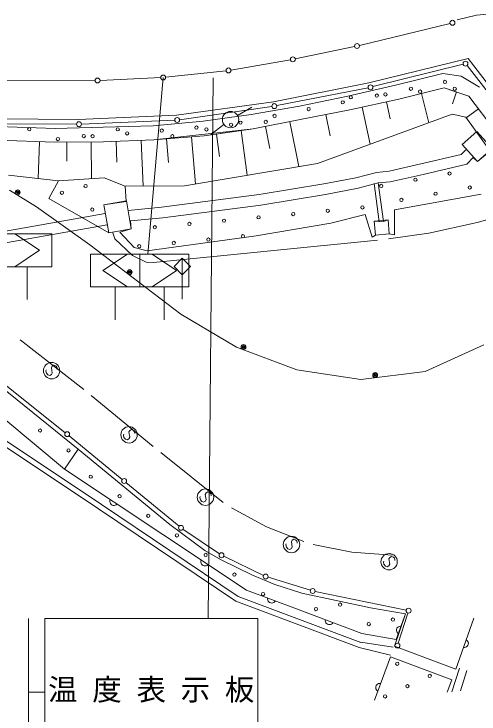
# Model space of a CAD drawing. Units: millimetres, scale not verified. Extents: x 40000 to 680000, y 20000 to 380000.
# Drawn here: x 210980 to 239364, y 245900 to 288632 of the extents above; entities that cross this region are included whole.
import ezdxf
from ezdxf.enums import TextEntityAlignment as Align

# ---------------------------------------------------------------- set-up
doc = ezdxf.new("R2010")
doc.units = ezdxf.units.MM
doc.header["$LTSCALE"] = 1000
doc.layers.add('M-BGD', color=7, linetype='Continuous', lineweight=13)
doc.layers.add('M-STR-STRC', color=7, linetype='Continuous', lineweight=13)
doc.styles.add('ＭＳ ゴシック', font='')
doc.styles.get('ＭＳ ゴシック').set_extended_font_data('MS Gothic')

msp = doc.modelspace()

# ---------------------------------------------------------------- linework, layer by layer
at = {"layer": 'M-BGD'}
for p, q in [((239213, 288566), (238024, 288273)), ((239870, 288632), (239213, 288566)), ((237597, 288061), (232066, 286714)), ((231774, 286648), (228153, 285895)), ((238694, 285921), (232645, 284435)), ((243483, 279667), (238694, 285921)), ((227858, 285839), (224220, 285212)), ((232886, 284196), (238397, 285567)), ((238634, 285485), (243050, 279809)), ((223923, 285171), (220232, 284774)), ((219933, 284751), (216230, 284582)), ((237164, 284999), (234270, 284288)), ((238281, 284839), (237164, 284999)), ((239403, 284166), (238281, 284839)), ((215931, 284574), (210244, 284560)), ((232645, 284435), (226814, 283270)), ((234270, 284288), (231350, 283619)), ((227015, 283038), (232593, 284131)), ((234470, 283425), (237234, 284129)), ((234470, 283425), (237234, 284129)), ((235852, 283777), (236306, 281997)), ((237234, 284129), (238742, 283625)), ((237234, 284129), (237894, 283908)), ((237988, 283877), (237747, 283157)), ((237894, 283908), (238742, 283625)), ((231350, 283619), (228417, 283012)), ((231487, 282788), (234470, 283425)), ((231487, 282788), (234470, 283425)), ((238742, 283625), (241078, 280526)), ((238742, 283625), (241078, 280526)), ((226814, 283270), (220899, 282448)), ((221091, 282180), (226719, 282988)), ((224628, 282442), (225489, 282952)), ((228417, 283012), (225463, 282493)), ((232233, 282947), (232715, 280685)), ((233724, 283266), (233943, 282240)), ((225463, 282493), (222526, 282084)), ((228551, 282204), (231487, 282788)), ((228551, 282204), (231487, 282788)), ((237728, 282517), (229513, 279515)), ((230019, 282496), (230278, 281193)), ((238562, 282328), (237728, 282517)), ((239326, 282850), (238587, 282293)), ((214902, 282195), (208969, 282228)), ((220899, 282448), (214902, 282195)), ((215095, 281908), (220793, 282152)), ((222526, 282084), (219473, 281809)), ((225589, 281612), (228551, 282204)), ((225589, 281612), (228551, 282204)), ((227810, 282056), (228357, 279321)), ((240063, 280241), (238562, 282328)), ((213497, 281640), (204484, 281949)), ((209118, 281934), (214795, 281902)), ((216433, 281714), (213497, 281640)), ((219473, 281809), (216433, 281714)), ((219517, 280947), (225589, 281612)), ((222582, 281202), (225589, 281612)), ((223798, 281887), (222999, 281286)), ((226329, 281760), (226598, 280415)), ((219517, 280947), (222582, 281202)), ((223334, 281305), (223522, 279923)), ((224837, 281510), (225208, 278792)), ((239230, 281462), (238339, 280658)), ((240161, 280431), (239230, 281462)), ((204419, 281141), (213446, 280804)), ((204419, 281141), (213446, 280804)), ((212543, 280838), (212459, 278583)), ((213446, 280804), (216448, 280831)), ((213446, 280804), (216448, 280831)), ((214196, 280811), (214207, 279642)), ((215698, 280824), (215718, 278573)), ((216448, 280831), (219517, 280947)), ((216448, 280831), (219517, 280947)), ((217216, 280860), (217264, 279577)), ((218750, 280918), (218856, 278124)), ((220284, 281011), (220403, 279576)), ((221816, 281138), (222055, 278263)), ((238553, 280330), (238284, 280063)), ((238339, 280658), (239270, 279627)), ((239270, 279627), (240161, 280431)), ((238284, 280063), (235807, 279477)), ((239975, 280226), (239270, 279627)), ((229513, 279515), (221393, 278151)), ((235807, 279477), (233885, 279043)), ((238613, 279472), (235949, 278843)), ((238613, 279472), (235949, 278843)), ((239012, 279870), (238613, 279472)), ((239012, 279870), (238613, 279472)), ((239270, 279627), (239012, 279870)), ((233885, 279043), (233100, 278961)), ((213696, 278438), (210648, 278795)), ((216484, 278624), (213696, 278438)), ((216484, 278624), (213696, 278438)), ((217766, 278113), (216484, 278624)), ((217766, 278113), (216484, 278624)), ((231839, 278634), (229887, 278257)), ((233100, 278961), (231839, 278634)), ((235949, 278843), (233952, 278396)), ((235949, 278843), (233952, 278396)), ((213696, 278438), (213110, 277378)), ((229887, 278257), (225953, 277611)), ((233216, 278320), (231982, 277999)), ((233216, 278320), (231982, 277999)), ((232968, 278287), (233278, 275941)), ((233952, 278396), (233216, 278320)), ((233952, 278396), (233216, 278320)), ((233216, 278320), (233526, 275974)), ((233526, 275974), (233216, 278320)), ((233216, 278320), (233526, 275974)), ((211128, 277619), (210703, 277882)), ((221393, 278151), (217766, 278113)), ((217835, 277195), (217766, 278113)), ((231982, 277999), (230001, 277617)), ((231982, 277999), (230001, 277617)), ((212345, 276864), (211128, 277619)), ((213110, 277378), (216760, 275265)), ((225953, 277611), (219993, 276838)), ((230001, 277617), (226047, 276968)), ((230001, 277617), (226047, 276968)), ((234201, 276669), (239505, 277629)), ((217838, 277217), (216459, 276974)), ((216459, 276974), (217835, 277195)), ((216459, 276974), (216760, 275265)), ((216760, 275265), (216459, 276974)), ((218139, 275508), (217838, 277217)), ((226047, 276968), (220055, 276191)), ((226047, 276968), (220055, 276191)), ((215606, 274533), (212345, 276864)), ((219993, 276838), (217939, 276642)), ((234205, 275142), (234201, 276669)), ((239245, 275912), (241749, 276592)), ((216551, 276447), (198422, 273226)), ((220055, 276191), (218086, 276003)), ((220055, 276191), (218086, 276003)), ((230329, 275856), (232410, 276383)), ((232410, 276383), (232835, 275004)), ((233811, 276060), (232964, 275989)), ((233526, 275974), (233811, 276060)), ((233884, 275205), (233811, 276060)), ((233811, 276060), (233884, 275205)), ((216673, 275758), (198549, 272537)), ((218086, 276003), (218139, 275508)), ((225755, 275094), (230329, 275856)), ((232964, 275989), (233037, 275134)), ((233037, 275134), (232964, 275989)), ((232964, 275989), (233526, 275974)), ((236309, 275249), (239245, 275912)), ((216760, 275265), (218139, 275508)), ((217019, 275275), (217129, 274902)), ((218139, 275508), (217439, 275321)), ((217439, 275321), (218324, 274378)), ((233037, 275134), (233884, 275205)), ((233840, 274916), (236309, 275249)), ((233884, 275205), (234205, 275142)), ((217129, 274902), (218221, 273888)), ((219106, 274172), (225755, 275094)), ((219487, 273463), (233168, 274830)), ((232835, 275004), (233037, 275134)), ((221170, 270303), (215606, 274533)), ((218324, 274378), (219106, 274172)), ((218221, 273888), (219052, 273481)), ((221254, 273717), (220754, 273217)), ((221754, 273217), (221254, 273717)), ((221254, 273717), (221254, 271217)), ((219052, 273481), (219487, 273463)), ((220754, 273217), (221254, 272717)), ((221254, 272717), (221754, 273217)), ((224571, 268298), (221170, 270303)), ((215246, 265712), (211354, 268737)), ((239660, 268437), (236087, 266813)), ((228235, 266914), (224571, 268298)), ((213316, 267124), (213264, 267030)), ((213421, 267185), (213316, 267124)), ((213544, 267131), (213421, 267185)), ((213594, 267069), (213544, 267131)), ((212932, 266835), (212953, 266904)), ((212962, 266704), (212932, 266835)), ((213051, 266596), (212962, 266704)), ((213264, 267030), (213318, 266712)), ((213318, 266712), (213266, 266618)), ((213630, 266994), (213594, 267069)), ((213624, 266938), (213630, 266994)), ((232146, 266329), (228235, 266914)), ((236087, 266813), (232146, 266329)), ((209611, 266313), (211178, 265088)), ((209642, 266628), (214108, 263074)), ((213161, 266557), (213051, 266596)), ((213266, 266618), (213161, 266557)), ((211178, 265088), (214888, 262066)), ((219480, 262223), (215688, 265347)), ((214056, 260845), (210366, 263942)), ((218148, 263270), (218043, 263209)), ((218271, 263215), (218148, 263270)), ((216144, 258421), (209479, 262856)), ((216322, 258687), (209658, 263121)), ((214342, 262885), (217583, 260216)), ((217659, 262919), (217680, 262988)), ((217689, 262789), (217659, 262919)), ((218043, 263209), (217991, 263115)), ((217991, 263115), (218045, 262797)), ((218322, 263153), (218271, 263215)), ((218357, 263079), (218322, 263153)), ((218352, 263023), (218357, 263079)), ((217778, 262681), (217689, 262789)), ((217888, 262641), (217778, 262681)), ((217994, 262702), (217888, 262641)), ((218045, 262797), (217994, 262702)), ((214888, 262066), (214056, 260845)), ((214056, 260845), (214888, 262066)), ((214888, 262066), (220501, 257462)), ((223758, 258814), (219937, 261857)), ((220056, 256854), (214056, 260845)), ((214056, 260845), (220056, 256854)), ((217814, 260026), (221056, 257357)), ((222710, 259403), (222658, 259308)), ((222815, 259464), (222710, 259403)), ((222937, 259409), (222815, 259464)), ((222988, 259347), (222937, 259409)), ((216847, 258988), (216831, 258927)), ((222326, 259113), (222347, 259182)), ((222356, 258982), (222326, 259113)), ((222445, 258874), (222356, 258982)), ((222658, 259308), (222712, 258990)), ((222712, 258990), (222660, 258896)), ((223024, 259273), (222988, 259347)), ((223018, 259216), (223024, 259273)), ((224662, 253066), (216322, 258687)), ((216831, 258927), (216828, 258869)), ((216828, 258869), (216842, 258799)), ((216842, 258799), (216867, 258747)), ((216867, 258747), (216906, 258697)), ((216906, 258697), (216973, 258653)), ((216973, 258653), (217034, 258636)), ((217034, 258636), (217092, 258633)), ((217092, 258633), (217161, 258647)), ((217161, 258647), (217214, 258672)), ((217214, 258672), (217264, 258711)), ((222555, 258835), (222445, 258874)), ((222660, 258896), (222555, 258835)), ((224515, 252780), (216144, 258421)), ((226388, 257318), (224265, 258486)), ((220501, 257462), (222638, 255871)), ((228663, 256428), (226388, 257318)), ((225165, 253452), (220056, 256854)), ((220056, 256854), (225165, 253452)), ((221296, 257178), (223523, 255674)), ((227960, 256511), (227909, 256416)), ((227909, 256416), (227963, 256098)), ((228066, 256571), (227960, 256511)), ((228188, 256517), (228066, 256571)), ((228239, 256455), (228188, 256517)), ((228275, 256381), (228239, 256455)), ((227577, 256221), (227598, 256290)), ((227607, 256090), (227577, 256221)), ((227696, 255982), (227607, 256090)), ((227806, 255943), (227696, 255982)), ((227911, 256004), (227806, 255943)), ((227963, 256098), (227911, 256004)), ((228269, 256324), (228275, 256381)), ((231594, 255787), (229240, 256255)), ((222638, 255871), (223585, 255326)), ((234060, 255598), (231594, 255787)), ((222386, 255230), (222383, 255172)), ((222383, 255172), (222397, 255103)), ((222402, 255291), (222386, 255230)), ((223585, 255326), (225533, 254368)), ((223782, 255525), (226206, 254354)), ((233535, 255169), (233556, 255238)), ((233565, 255038), (233535, 255169)), ((233919, 255458), (233867, 255364)), ((233867, 255364), (233921, 255046)), ((234024, 255519), (233919, 255458)), ((234147, 255464), (234024, 255519)), ((234197, 255403), (234147, 255464)), ((234233, 255328), (234197, 255403)), ((234227, 255272), (234233, 255328)), ((222397, 255103), (222422, 255050)), ((222422, 255050), (222460, 255000)), ((222460, 255000), (222527, 254956)), ((222527, 254956), (222588, 254939)), ((222588, 254939), (222646, 254937)), ((222646, 254937), (222716, 254950)), ((222716, 254950), (222768, 254975)), ((222768, 254975), (222818, 255014)), ((233654, 254930), (233565, 255038)), ((233764, 254891), (233654, 254930)), ((233869, 254951), (233764, 254891)), ((233921, 255046), (233869, 254951)), ((225533, 254368), (226900, 253797)), ((226485, 254245), (229070, 253452)), ((228226, 252324), (225165, 253452)), ((225165, 253452), (228226, 252324)), ((226900, 253797), (228548, 253269)), ((232153, 250263), (224662, 253066)), ((228548, 253269), (232746, 252387)), ((229361, 253378), (234920, 252238)), ((232041, 249964), (224515, 252780)), ((226461, 252974), (226459, 252911)), ((226459, 252911), (226470, 252854)), ((226470, 252854), (226500, 252789)), ((226500, 252789), (226536, 252744)), ((226536, 252744), (226585, 252704)), ((226585, 252704), (226661, 252677)), ((226661, 252677), (226724, 252675)), ((226724, 252675), (226781, 252686)), ((226781, 252686), (226845, 252715)), ((226845, 252715), (226891, 252752)), ((226891, 252752), (226930, 252801)), ((232211, 250810), (228226, 252324)), ((228226, 252324), (232211, 250810)), ((232746, 252387), (234883, 252005)), ((234883, 252005), (234207, 250042)), ((234883, 252005), (234310, 250443)), ((235022, 252065), (234432, 250217)), ((237952, 248646), (239051, 251746)), ((229985, 251656), (229982, 251592)), ((229982, 251592), (229993, 251535)), ((229993, 251535), (230022, 251471)), ((230022, 251471), (230058, 251425)), ((230058, 251425), (230107, 251385)), ((230107, 251385), (230181, 251356)), ((230181, 251356), (230245, 251354)), ((230245, 251354), (230302, 251364)), ((230302, 251364), (230366, 251393)), ((230366, 251393), (230412, 251429)), ((230412, 251429), (230452, 251478)), ((234359, 251130), (234333, 251054)), ((234333, 251054), (234333, 250991)), ((234333, 250991), (234345, 250934)), ((234345, 250934), (234376, 250870)), ((234398, 251180), (234359, 251130)), ((234376, 250870), (234413, 250826)), ((234442, 251217), (234398, 251180)), ((234506, 251248), (234442, 251217)), ((234563, 251261), (234506, 251248)), ((234626, 251260), (234563, 251261)), ((234310, 250443), (232211, 250810)), ((234413, 250826), (234463, 250787)), ((238635, 250393), (238585, 250432)), ((232149, 250295), (234134, 249983)), ((234207, 250042), (237952, 248646)), ((238538, 249971), (238602, 250001)), ((238602, 250001), (238647, 250038)), ((238672, 250348), (238635, 250393)), ((238647, 250038), (238686, 250088)), ((238702, 250284), (238672, 250348)), ((238686, 250088), (238713, 250164)), ((238714, 250227), (238702, 250284)), ((238713, 250164), (238714, 250227)), ((233963, 249496), (232041, 249964)), ((238418, 249960), (238481, 249959)), ((238481, 249959), (238538, 249971)), ((232983, 246751), (233963, 249386)), ((233963, 249386), (232983, 246751)), ((233963, 249386), (237707, 247990)), ((233963, 249386), (237707, 247990)), ((238174, 248698), (237716, 247262)), ((238631, 248552), (238238, 247319)), ((237707, 247990), (237414, 247230)), ((237414, 247230), (237707, 247990)), ((233061, 247562), (233059, 247499)), ((233059, 247499), (233070, 247442)), ((233089, 247637), (233061, 247562)), ((233070, 247442), (233099, 247378)), ((233129, 247687), (233089, 247637)), ((233174, 247723), (233129, 247687)), ((233238, 247753), (233174, 247723)), ((233296, 247763), (233238, 247753)), ((233359, 247761), (233296, 247763)), ((233099, 247378), (233135, 247332)), ((233135, 247332), (233185, 247292))]:
    msp.add_line(p, q, dxfattribs=at)
for centre, radius in [((237743, 288096), 150), ((231920, 286678), 150), ((228006, 285865), 150), ((238542, 285604), 150), ((224073, 285187), 150), ((216081, 284575), 150), ((220083, 284758), 150), ((220083, 284758), 150), ((232741, 284159), 150), ((237289, 284483), 100), ((237883, 284071), 100), ((233128, 283655), 100), ((233655, 283719), 100), ((235209, 284069), 100), ((235769, 283895), 100), ((231048, 283241), 100), ((231541, 283544), 100), ((226868, 283009), 150), ((228967, 282828), 100), ((224198, 282188), 500), ((226887, 282414), 100), ((214945, 281902), 150), ((220942, 282159), 150), ((224806, 282000), 100), ((226344, 282047), 100), ((211909, 281597), 100), ((217317, 281591), 100), ((220002, 281519), 100), ((222116, 281695), 100), ((222726, 281586), 100), ((224230, 281871), 100), ((215237, 281178), 100), ((215774, 281168), 100), ((217888, 281344), 100), ((220645, 281172), 100), ((213660, 280992), 100), ((235484, 278518), 100), ((237571, 278895), 100), ((215345, 278131), 100), ((233396, 278140), 100), ((211207, 277746), 150), ((211207, 277746), 90), ((211207, 277746), 30), ((213904, 277717), 100), ((236716, 277663), 100), ((238804, 278040), 100), ((234629, 277285), 100), ((232247, 276826), 100), ((215760, 276690), 100), ((228024, 276421), 100), ((230135, 276624), 100), ((223800, 276017), 100), ((225912, 276219), 100), ((219577, 275613), 100), ((221689, 275815), 100), ((222846, 274860), 100), ((224957, 275062), 100), ((218622, 274456), 100), ((220734, 274658), 100), ((218041, 272871), 150), ((218041, 272871), 90), ((218041, 272871), 30), ((224991, 268300), 150), ((224991, 268300), 90), ((224991, 268300), 30), ((213276, 266858), 500), ((233026, 266588), 150), ((233026, 266588), 90), ((233026, 266588), 30), ((212568, 263206), 100), ((218003, 262943), 500), ((214226, 262980), 150), ((214307, 261990), 100), ((215669, 260387), 100), ((217699, 260121), 150), ((222669, 259137), 500), ((217422, 259192), 100), ((219175, 257997), 100), ((221171, 257262), 150), ((220927, 256802), 100), ((227920, 256245), 500), ((222680, 255608), 100), ((223647, 255590), 150), ((233879, 255192), 500), ((224433, 254413), 100), ((226342, 254289), 150), ((229214, 253408), 150), ((226186, 253218), 100), ((230886, 252581), 100), ((229413, 252302), 100), ((235067, 252208), 150), ((234113, 251665), 100), ((232639, 251386), 100), ((234387, 250074), 150), ((234371, 248963), 100), ((236360, 248224), 100), ((234996, 247599), 100), ((233632, 246974), 100)]:
    msp.add_circle(centre, radius, dxfattribs=at)
at = {"layer": 'M-STR-STRC'}
for p, q in [((220083, 284758), (219142, 273968)), ((223129, 284737), (222832, 251739)), ((210280, 275206), (213280, 275206)), ((211030, 275206), (212530, 274206)), ((213280, 275206), (213280, 273206)), ((212530, 274206), (211030, 273206)), ((218656, 273968), (215656, 273968)), ((215656, 273968), (215656, 271968)), ((217906, 273968), (216406, 272968)), ((218656, 273968), (221656, 273968)), ((218656, 273968), (218656, 271968)), ((218656, 273968), (218656, 271968)), ((219406, 273968), (220906, 272968)), ((221656, 273968), (221656, 271968)), ((213280, 273206), (210280, 273206)), ((211780, 273206), (211780, 271206)), ((216406, 272968), (217906, 271968)), ((220906, 272968), (219406, 271968)), ((215656, 271968), (218656, 271968)), ((217156, 271968), (217156, 269968)), ((221656, 271968), (218656, 271968)), ((220156, 271968), (220156, 269968)), ((211861, 251739), (211861, 240364)), ((212861, 251739), (225861, 251739)), ((212861, 251739), (212861, 242739)), ((225861, 251739), (225861, 242739)), ((211861, 247239), (212861, 247239))]:
    msp.add_line(p, q, dxfattribs=at)

# ---------------------------------------------------------------- texts
at = {"layer": 'M-STR-STRC', "style": 'ＭＳ ゴシック'}
msp.add_text('温 度 表 示 板', height=1320, dxfattribs=at).set_placement((213061, 246339), align=Align.BOTTOM_LEFT)

doc.saveas('drawing.dxf')
